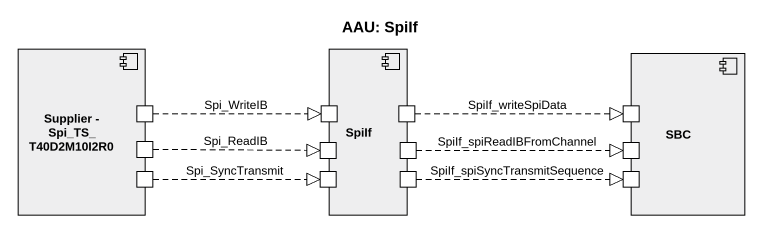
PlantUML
@startuml
title AAU: SpiIf
component "Supplier - Spi_TS_T40D2M10I2R0" as Supplier_Spi_TS_T40D2M10I2R0 #EEEEEF {
  port " " as port1
  port " " as port2
  port " " as port9
}
component SpiIf #EEEEEF {
  port " " as port3
  port " " as port4
  port " " as port5
  port " " as port6
  port " " as port10
  port " " as port11
}
component SBC #EEEEEF {
  port " " as port7
  port " " as port8
  port " " as port12
}
port1 .right.|> port4 : Spi_WriteIB
port2 .right.|> port3 : Spi_ReadIB
port5 .right.|> port7 : SpiIf_writeSpiData
port6 .right.|> port8 : SpiIf_spiReadIBFromChannel
port9 .right.|> port10 : Spi_SyncTransmit
port11 .right.|> port12 : SpiIf_spiSyncTransmitSequence
@enduml
